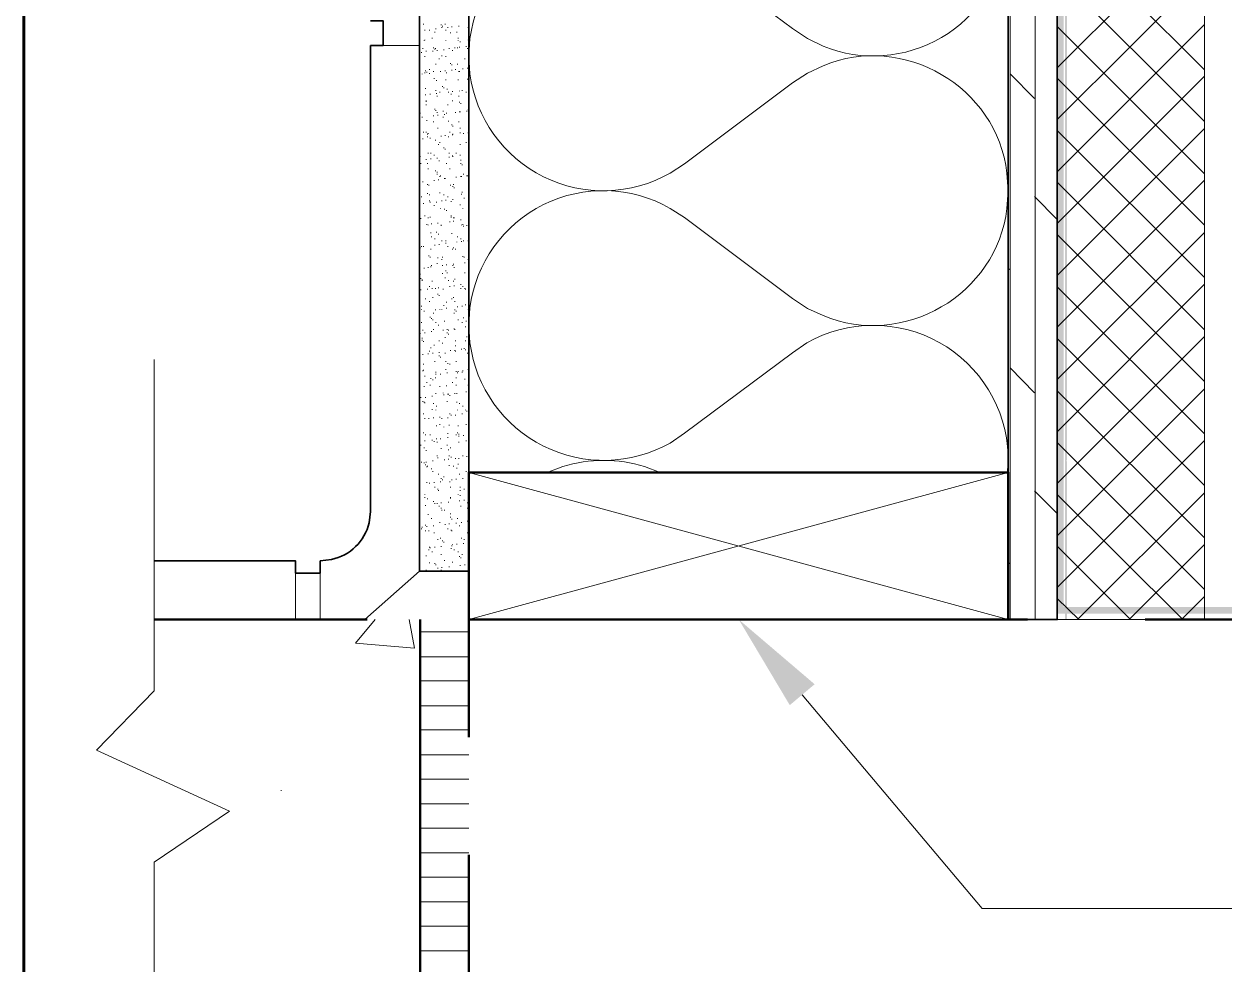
# Model space of a CAD drawing. Header units: inches. Extents: x 5 to 516, y -193 to 129.
# Drawn here: x 334.394 to 335.413, y -11.052 to -10.253 of the extents above; entities that cross this region are included whole.
import ezdxf

# ---------------------------------------------------------------- set-up
doc = ezdxf.new("R2010")
doc.units = ezdxf.units.IN
doc.header["$MEASUREMENT"] = 0
doc.linetypes.add('PDF_IMPORT', pattern=[1, 0.8, -0.2])
doc.layers.add('PDF6_Geometry', color=7, linetype='Continuous')
doc.layers.add('PDF6_Solid Fills', color=7, linetype='Continuous')

msp = doc.modelspace()

# ---------------------------------------------------------------- hatches: boundary and pattern name
at = {"layer": 'PDF6_Solid Fills', "transparency": 33554559}
for points in [[(335.272368, -10.753916), (335.277368, -10.7483605), (335.2773684, -9.4383597), (335.272368, -9.4383605)], [(335.2890339, -9.4494714), (335.2762562, -9.440027), (335.2873673, -9.450027), (335.2873691, -9.5366932), (335.2784802, -9.5428042), (335.2801466, -10.7589156), (335.2801462, -9.5439158), (335.2890351, -9.5372482)], [(335.5529229, -10.7539159), (335.5518118, -10.7433604), (335.5495896, -10.7483604), (335.2773675, -10.7483596), (335.2723685, -10.753916)]]:
    msp.add_hatch(color=256, dxfattribs=at).paths.add_polyline_path(points)

# ---------------------------------------------------------------- linework, layer by layer
at = {"layer": 'PDF6_Geometry', "lineweight": 60}
msp.add_lwpolyline([(356.8940342, -11.7255821), (356.8940342, -8.5589156), (334.3940348, -8.5589156), (334.3940348, -12.3344711)], dxfattribs=at)
at = {"layer": 'PDF6_Geometry', "lineweight": 35}
for points in [[(334.7301452, -8.8261376), (334.7301452, -10.7178043)], [(334.7718119, -8.8261381), (334.7718119, -10.7178047), (334.7301452, -10.7178047), (334.7301452, -10.2500269)], [(335.2301452, -8.8261376), (335.2301452, -10.7589154), (335.2718119, -10.7589154), (335.2718119, -8.8261376)], [(334.6884798, -10.2711381), (334.6990354, -10.2711381), (334.6990354, -10.250027), (334.6884798, -10.250027)], [(334.6884786, -10.2711381), (334.6884786, -10.6672492)], [(334.6873686, -10.6766928), (334.6884798, -10.6672484)], [(334.5051462, -10.7089152), (334.6245906, -10.7089152), (334.6245906, -10.7194707), (334.6457017, -10.7194707), (334.6457017, -10.7089152)], [(334.645702, -10.708915), (334.6551464, -10.7078039)], [(334.7301452, -10.7178047), (334.6834786, -10.7589158)]]:
    msp.add_lwpolyline(points, dxfattribs=at)
at = {"layer": 'PDF6_Geometry', "lineweight": 15}
for points in [[(335.2318135, -10.7589153), (335.2318135, -8.8261375)], [(335.2529227, -10.7589153), (335.2529227, -8.8261375)], [(335.2718119, -8.8261376), (335.2718119, -10.7589154), (335.3968119, -10.7589154), (335.3968119, -8.8261376)], [(335.2718119, -10.2900263), (335.3968119, -10.1650263)], [(335.3968119, -10.2916934), (335.2718119, -10.1666934)], [(335.2718119, -10.3339151), (335.3968119, -10.2089151)], [(335.3968119, -10.3355822), (335.2718119, -10.2105822)], [(334.7334796, -10.25336), (334.7334796, -10.2528044)], [(334.7484784, -10.2539161), (334.7484784, -10.2533605)], [(334.7490345, -10.2561382), (334.7490345, -10.2555826)], [(334.7495906, -10.255026), (334.7495906, -10.2544704)], [(334.7518127, -10.25336), (334.7518127, -10.2528044)], [(334.7540349, -10.2561382), (334.7540349, -10.2555826)], [(334.7573692, -10.2555821), (334.7573692, -10.2550265)], [(334.7634795, -10.255026), (334.7634795, -10.2544704)], [(334.7712581, -10.2561382), (334.7712581, -10.2555826)], [(335.2718119, -10.37836), (335.3968119, -10.25336)], [(335.3968119, -10.380026), (335.2718119, -10.255026)], [(334.7345895, -10.2583603), (334.7345895, -10.2578048)], [(334.7384799, -10.2583603), (334.7384799, -10.2578048)], [(334.7407021, -10.2650267), (334.7407021, -10.2644712)], [(334.7429242, -10.2600264), (334.7429242, -10.2594708)], [(334.7440341, -10.2572493), (334.7440341, -10.2566937)], [(334.7523688, -10.2583603), (334.7523688, -10.2578048)], [(334.756257, -10.2605825), (334.756257, -10.2600269)], [(334.7618135, -10.2600264), (334.7618135, -10.2594708)], [(334.7629234, -10.2650267), (334.7629234, -10.2644712)], [(334.6990354, -10.2711381), (334.7301465, -10.2711381)], [(334.7329235, -10.2739152), (334.7329235, -10.2733597)], [(334.7340357, -10.2672488), (334.7340357, -10.2666933)], [(334.7345895, -10.2666927), (334.7345895, -10.2661372)], [(334.7357017, -10.2761374), (334.7357017, -10.2755818)], [(334.7412559, -10.2761374), (334.7412559, -10.2755818)], [(334.741812, -10.2733603), (334.741812, -10.2728047)], [(334.7429242, -10.2744713), (334.7429242, -10.2739158)], [(334.7434803, -10.2739152), (334.7434803, -10.2733597)], [(334.7451463, -10.2755824), (334.7451463, -10.2750269)], [(334.7507005, -10.2750263), (334.7507005, -10.2744708)], [(334.7523688, -10.2672488), (334.7523688, -10.2666933)], [(334.7551448, -10.2739152), (334.7551448, -10.2733597)], [(334.757923, -10.2755824), (334.757923, -10.2750269)], [(334.7601452, -10.2733603), (334.7601452, -10.2728047)], [(334.7623673, -10.2733603), (334.7623673, -10.2728047)], [(334.7629234, -10.2672488), (334.7629234, -10.2666933)], [(334.7640356, -10.2728042), (334.7640356, -10.2722486)], [(334.7645894, -10.2683599), (334.7645894, -10.2678044)], [(334.7695898, -10.2722492), (334.7695898, -10.2716937)], [(334.770702, -10.2739152), (334.770702, -10.2733597)], [(334.7712581, -10.2666927), (334.7712581, -10.2661372)], [(334.7318135, -10.2772484), (334.7318135, -10.2766929)], [(334.7345895, -10.2805816), (334.7345895, -10.2800261)], [(334.7468124, -10.2828038), (334.7468124, -10.2822482)], [(334.7490345, -10.2800267), (334.7490345, -10.2794711)], [(334.7523688, -10.2805816), (334.7523688, -10.2800261)], [(334.756257, -10.2866931), (334.756257, -10.2861375)], [(334.7684798, -10.2828038), (334.7684798, -10.2822482)], [(334.7718119, -10.2800267), (334.7718119, -10.2794711)], [(334.7323674, -10.2955827), (334.7323674, -10.2950272)], [(334.7345895, -10.2944705), (334.7345895, -10.293915)], [(334.7351456, -10.2928045), (334.7351456, -10.2922489)], [(334.7362578, -10.2939156), (334.7362578, -10.29336)], [(334.7384799, -10.2916934), (334.7384799, -10.2911379)], [(334.7384799, -10.2950266), (334.7384799, -10.2944711)], [(334.741812, -10.2933606), (334.741812, -10.292805)], [(334.7440341, -10.2872492), (334.7440341, -10.2866936)], [(334.7479246, -10.2933606), (334.7479246, -10.292805)], [(334.7518127, -10.2928045), (334.7518127, -10.2922489)], [(334.7529227, -10.2944705), (334.7529227, -10.293915)], [(334.7573692, -10.2878041), (334.7573692, -10.2872486)], [(334.7573692, -10.2922484), (334.7573692, -10.2916928)], [(334.7607013, -10.2916934), (334.7607013, -10.2911379)], [(334.7623673, -10.2872492), (334.7623673, -10.2866936)], [(334.7634795, -10.2933606), (334.7634795, -10.292805)], [(334.7640356, -10.2933606), (334.7640356, -10.292805)], [(334.7668116, -10.2911373), (334.7668116, -10.2905818)], [(334.770702, -10.2905824), (334.770702, -10.2900268)], [(335.2523688, -10.316138), (335.2318133, -10.2950269)], [(334.7301452, -10.300582), (334.7301452, -10.3000264)], [(334.7423681, -10.2994709), (334.7423681, -10.2989153)], [(334.7445902, -10.3011381), (334.7445902, -10.3005825)], [(334.7495906, -10.3061373), (334.7495906, -10.3055817)], [(334.7523688, -10.300582), (334.7523688, -10.3000264)], [(334.7629234, -10.300582), (334.7629234, -10.3000264)], [(334.770702, -10.300027), (334.770702, -10.2994714)], [(335.2718119, -10.4222488), (335.3968119, -10.2972488)], [(335.3968119, -10.4239159), (335.2718119, -10.2989159)], [(334.7351456, -10.3078044), (334.7351456, -10.3072489)], [(334.7351456, -10.3133598), (334.7351456, -10.3128042)], [(334.7390338, -10.3128048), (334.7390338, -10.3122493)], [(334.7440341, -10.3094716), (334.7440341, -10.3089161)], [(334.7445902, -10.3122487), (334.7445902, -10.3116932)], [(334.7451463, -10.3144708), (334.7451463, -10.3139153)], [(334.7473685, -10.3111376), (334.7473685, -10.3105821)], [(334.7507005, -10.3072495), (334.7507005, -10.3066939)], [(334.7534788, -10.3083594), (334.7534788, -10.3078039)], [(334.754591, -10.3111376), (334.754591, -10.3105821)], [(334.7568131, -10.3128048), (334.7568131, -10.3122493)], [(334.757923, -10.3105815), (334.757923, -10.310026)], [(334.7634795, -10.3144708), (334.7634795, -10.3139153)], [(334.7640356, -10.3100266), (334.7640356, -10.309471)], [(334.7662577, -10.3094716), (334.7662577, -10.3089161)], [(334.7695898, -10.3111376), (334.7695898, -10.3105821)], [(334.7357017, -10.3183601), (334.7357017, -10.3178046)], [(334.7357017, -10.3189151), (334.7357017, -10.3183595)], [(334.7357017, -10.3216933), (334.7357017, -10.3211378)], [(334.7429242, -10.3255826), (334.7429242, -10.3250271)], [(334.7440341, -10.3266937), (334.7440341, -10.3261381)], [(334.7501467, -10.3272487), (334.7501467, -10.3266931)], [(334.7540349, -10.3216933), (334.7540349, -10.3211378)], [(334.757923, -10.3183601), (334.757923, -10.3178046)], [(334.7640356, -10.3194712), (334.7640356, -10.3189156)], [(334.7651455, -10.3205823), (334.7651455, -10.3200267)], [(334.7701459, -10.3272487), (334.7701459, -10.3266931)], [(334.7712581, -10.3261376), (334.7712581, -10.325582)], [(334.7307013, -10.3289158), (334.7307013, -10.3283603)], [(334.7323674, -10.332249), (334.7323674, -10.3316935)], [(334.7362578, -10.3350273), (334.7362578, -10.3344717)], [(334.741812, -10.331138), (334.741812, -10.3305824)], [(334.741812, -10.3361372), (334.741812, -10.3355816)], [(334.7451463, -10.3283597), (334.7451463, -10.3278042)], [(334.7457024, -10.3305819), (334.7457024, -10.3300263)], [(334.7501467, -10.332249), (334.7501467, -10.3316935)], [(334.7512566, -10.3300269), (334.7512566, -10.3294713)], [(334.7529227, -10.3289158), (334.7529227, -10.3283603)], [(334.754591, -10.3355822), (334.754591, -10.3350267)], [(334.7607013, -10.3283597), (334.7607013, -10.3278042)], [(334.7634795, -10.3361372), (334.7634795, -10.3355816)], [(334.7640356, -10.3278048), (334.7640356, -10.3272492)], [(334.7645894, -10.3278048), (334.7645894, -10.3272492)], [(334.7334796, -10.3450268), (334.7334796, -10.3444713)], [(334.7357017, -10.3450268), (334.7357017, -10.3444713)], [(334.7368116, -10.3466929), (334.7368116, -10.3461373)], [(334.7373677, -10.3461379), (334.7373677, -10.3455824)], [(334.7457024, -10.3416937), (334.7457024, -10.3411381)], [(334.7518127, -10.3478039), (334.7518127, -10.3472484)], [(334.7557009, -10.3450268), (334.7557009, -10.3444713)], [(334.7573692, -10.3389154), (334.7573692, -10.3383599)], [(334.757923, -10.347249), (334.757923, -10.3466934)], [(334.7584791, -10.3400265), (334.7584791, -10.3394709)], [(334.7584791, -10.3466929), (334.7584791, -10.3461373)], [(334.7645894, -10.3416937), (334.7645894, -10.3411381)], [(334.7645894, -10.3455818), (334.7645894, -10.3450263)], [(334.7673677, -10.3461379), (334.7673677, -10.3455824)], [(334.7712581, -10.3455818), (334.7712581, -10.3450263)], [(335.2718119, -10.4666936), (335.3968119, -10.3416937)], [(335.3968119, -10.4683597), (335.2718119, -10.3433597)], [(334.7329235, -10.3505822), (334.7329235, -10.3500266)], [(334.7368116, -10.3489161), (334.7368116, -10.3483606)], [(334.7390338, -10.3500261), (334.7390338, -10.3494705)], [(334.7434803, -10.3516932), (334.7434803, -10.3511377)], [(334.7462563, -10.3555825), (334.7462563, -10.355027)], [(334.7473685, -10.3539154), (334.7473685, -10.3533598)], [(334.7484784, -10.34836), (334.7484784, -10.3478045)], [(334.754591, -10.3489161), (334.754591, -10.3483606)], [(334.7645894, -10.3555825), (334.7645894, -10.355027)], [(334.7695898, -10.3539154), (334.7695898, -10.3533598)], [(334.7718119, -10.3522482), (334.7718119, -10.3516927)], [(334.7307013, -10.3655821), (334.7307013, -10.3650266)], [(334.7373677, -10.362805), (334.7373677, -10.3622495)], [(334.7395899, -10.362805), (334.7395899, -10.3622495)], [(334.7395899, -10.3678043), (334.7395899, -10.3672487)], [(334.7423681, -10.3644711), (334.7423681, -10.3639155)], [(334.7451463, -10.3672493), (334.7451463, -10.3666937)], [(334.7507005, -10.3583596), (334.7507005, -10.3578041)], [(334.7518127, -10.3594707), (334.7518127, -10.3589151)], [(334.7551448, -10.362805), (334.7551448, -10.3622495)], [(334.7551448, -10.3661371), (334.7551448, -10.3655815)], [(334.757923, -10.3650272), (334.757923, -10.3644716)], [(334.7584791, -10.3655821), (334.7584791, -10.3650266)], [(334.7612574, -10.362805), (334.7612574, -10.3622495)], [(334.7312574, -10.3716936), (334.7312574, -10.371138)], [(334.7357017, -10.3683604), (334.7357017, -10.3678048)], [(334.7368116, -10.3716936), (334.7368116, -10.371138)], [(334.7373677, -10.3761378), (334.7373677, -10.3755823)], [(334.7434803, -10.3778039), (334.7434803, -10.3772483)], [(334.7468124, -10.3694714), (334.7468124, -10.3689159)], [(334.7529227, -10.3716936), (334.7529227, -10.371138)], [(334.7557009, -10.3761378), (334.7557009, -10.3755823)], [(334.7651455, -10.3689153), (334.7651455, -10.3683598)], [(334.7651455, -10.3716936), (334.7651455, -10.371138)], [(334.7662577, -10.3728046), (334.7662577, -10.3722491)], [(334.7329235, -10.3872485), (334.7329235, -10.3866929)], [(334.7423681, -10.3861374), (334.7423681, -10.3855819)], [(334.7451463, -10.3789161), (334.7451463, -10.3783605)], [(334.7451463, -10.3805821), (334.7451463, -10.3800265)], [(334.7462563, -10.3855824), (334.7462563, -10.3850269)], [(334.7473685, -10.3828042), (334.7473685, -10.3822487)], [(334.7479246, -10.3822493), (334.7479246, -10.3816937)], [(334.7512566, -10.3844714), (334.7512566, -10.3839158)], [(334.7518127, -10.3844714), (334.7518127, -10.3839158)], [(334.7612574, -10.3833603), (334.7612574, -10.3828048)], [(334.7651455, -10.3828042), (334.7651455, -10.3822487)], [(334.7657016, -10.3828042), (334.7657016, -10.3822487)], [(334.7673677, -10.3805821), (334.7673677, -10.3800265)], [(334.7701459, -10.3822493), (334.7701459, -10.3816937)], [(334.770702, -10.3822493), (334.770702, -10.3816937)], [(335.2290337, -10.4094712), (335.2301448, -10.3944712), (335.2290337, -10.3794712)], [(335.2718119, -10.5105824), (335.3968119, -10.3855824)], [(335.3968119, -10.5128046), (335.2718119, -10.387249)], [(334.7368116, -10.3894706), (334.7368116, -10.3889151)], [(334.7368116, -10.3972492), (334.7368116, -10.3966936)], [(334.7379238, -10.3900267), (334.7379238, -10.3894712)], [(334.7384799, -10.3983603), (334.7384799, -10.3978047)], [(334.7473685, -10.3966931), (334.7473685, -10.3961376)], [(334.7507005, -10.3983603), (334.7507005, -10.3978047)], [(334.756257, -10.3900267), (334.756257, -10.3894712)], [(334.7584791, -10.3911378), (334.7584791, -10.3905822)], [(334.7590352, -10.3894706), (334.7590352, -10.3889151)], [(334.7595913, -10.3922488), (334.7595913, -10.3916933)], [(334.7657016, -10.3978042), (334.7657016, -10.3972486)], [(334.7662577, -10.3961381), (334.7662577, -10.3955826)], [(334.7318135, -10.4000263), (334.7318135, -10.3994707)], [(334.7334796, -10.4055816), (334.7334796, -10.4050261)], [(334.7384799, -10.4033595), (334.7384799, -10.4028039)], [(334.7390338, -10.4044717), (334.7390338, -10.4039161)], [(334.7423681, -10.4072488), (334.7423681, -10.4066932)], [(334.7445902, -10.4044717), (334.7445902, -10.4039161)], [(334.7490345, -10.4033595), (334.7490345, -10.4028039)], [(334.7523688, -10.4028045), (334.7523688, -10.402249)], [(334.7540349, -10.4000263), (334.7540349, -10.3994707)], [(334.7568131, -10.4039156), (334.7568131, -10.40336)], [(334.7584791, -10.4022484), (334.7584791, -10.4016929)], [(334.7645894, -10.4066938), (334.7645894, -10.4061383)], [(334.7679237, -10.4011374), (334.7679237, -10.4005818)], [(334.7718119, -10.4005824), (334.7718119, -10.4000268)], [(335.2718119, -10.4189156), (335.2523675, -10.3994711)], [(334.7312574, -10.4183606), (334.7312574, -10.417805)], [(334.7345895, -10.4161373), (334.7345895, -10.4155818)], [(334.7373677, -10.4178045), (334.7373677, -10.4172489)], [(334.7390338, -10.4172484), (334.7390338, -10.4166928)], [(334.7479246, -10.410027), (334.7479246, -10.4094715)], [(334.7512566, -10.410582), (334.7512566, -10.4100264)], [(334.7529227, -10.4116931), (334.7529227, -10.4111375)], [(334.7568131, -10.4161373), (334.7568131, -10.4155818)], [(334.7568131, -10.4172484), (334.7568131, -10.4166928)], [(334.7590352, -10.4178045), (334.7590352, -10.4172489)], [(334.7595913, -10.4178045), (334.7595913, -10.4172489)], [(334.7668116, -10.410027), (334.7668116, -10.4094715)], [(334.7362578, -10.4233598), (334.7362578, -10.4228043)], [(334.7373677, -10.4239159), (334.7373677, -10.4233604)], [(334.740146, -10.4228048), (334.740146, -10.4222493)], [(334.7457024, -10.4222488), (334.7457024, -10.4216932)], [(334.7484784, -10.4239159), (334.7484784, -10.4233604)], [(334.7484784, -10.4244709), (334.7484784, -10.4239153)], [(334.7557009, -10.4211377), (334.7557009, -10.4205821)], [(334.7590352, -10.4205827), (334.7590352, -10.4200272)], [(334.7651455, -10.4194705), (334.7651455, -10.418915)], [(334.7657016, -10.4239159), (334.7657016, -10.4233604)], [(334.7668116, -10.4233598), (334.7668116, -10.4228043)], [(334.7673677, -10.425027), (334.7673677, -10.4244714)], [(334.7701459, -10.4244709), (334.7701459, -10.4239153)], [(334.7395899, -10.4305823), (334.7395899, -10.4300268)], [(334.740146, -10.4339155), (334.740146, -10.43336)], [(334.7429242, -10.4355815), (334.7429242, -10.435026)], [(334.7445902, -10.4300262), (334.7445902, -10.4294707)], [(334.7462563, -10.4316934), (334.7462563, -10.4311378)], [(334.7490345, -10.4372487), (334.7490345, -10.4366932)], [(334.7523688, -10.4372487), (334.7523688, -10.4366932)], [(334.7523688, -10.4394708), (334.7523688, -10.4389153)], [(334.7573692, -10.4311373), (334.7573692, -10.4305817)], [(334.7618135, -10.4383598), (334.7618135, -10.4378042)], [(334.7623673, -10.4339155), (334.7623673, -10.43336)], [(334.7651455, -10.4355815), (334.7651455, -10.435026)], [(334.7657016, -10.4378048), (334.7657016, -10.4372492)], [(334.7673677, -10.4372487), (334.7673677, -10.4366932)], [(334.7712581, -10.4372487), (334.7712581, -10.4366932)], [(335.2718119, -10.5550262), (335.3968119, -10.4300262)], [(335.3968119, -10.5566934), (335.2718119, -10.4316934)], [(334.7307013, -10.4433601), (334.7307013, -10.4428046)], [(334.7318135, -10.4422491), (334.7318135, -10.4416935)], [(334.7334796, -10.4422491), (334.7334796, -10.4416935)], [(334.7395899, -10.4444712), (334.7395899, -10.4439156)], [(334.7429242, -10.441138), (334.7429242, -10.4405824)], [(334.7468124, -10.4405819), (334.7468124, -10.4400263)], [(334.7540349, -10.4422491), (334.7540349, -10.4416935)], [(334.757923, -10.4444712), (334.757923, -10.4439156)], [(334.7590352, -10.4433601), (334.7590352, -10.4428046)], [(334.7607013, -10.4444712), (334.7607013, -10.4439156)], [(334.7301452, -10.4516937), (334.7301452, -10.4511381)], [(334.7373677, -10.4600273), (334.7373677, -10.4594717)], [(334.7379238, -10.4500265), (334.7379238, -10.449471)], [(334.7390338, -10.4511376), (334.7390338, -10.450582)], [(334.7395899, -10.4594712), (334.7395899, -10.4589156)], [(334.740146, -10.4583601), (334.740146, -10.4578045)], [(334.7451463, -10.4566929), (334.7451463, -10.4561374)], [(334.7457024, -10.4516937), (334.7457024, -10.4511381)], [(334.7490345, -10.4533597), (334.7490345, -10.4528042)], [(334.7495906, -10.4511376), (334.7495906, -10.450582)], [(334.7495906, -10.4583601), (334.7495906, -10.4578045)], [(334.7529227, -10.457804), (334.7529227, -10.4572484)], [(334.7584791, -10.4583601), (334.7584791, -10.4578045)], [(334.7590352, -10.457249), (334.7590352, -10.4566935)], [(334.7595913, -10.4600273), (334.7595913, -10.4594717)], [(334.7668116, -10.4505826), (334.7668116, -10.4500271)], [(334.7684798, -10.456138), (334.7684798, -10.4555824)], [(334.7712581, -10.4533597), (334.7712581, -10.4528042)], [(334.7301452, -10.4611372), (334.7301452, -10.4605816)], [(334.7307013, -10.4655826), (334.7307013, -10.465027)], [(334.7312574, -10.4694707), (334.7312574, -10.4689152)], [(334.7340357, -10.4605822), (334.7340357, -10.4600267)], [(334.7495906, -10.4650265), (334.7495906, -10.4644709)], [(334.7518127, -10.4689158), (334.7518127, -10.4683602)], [(334.7523688, -10.4628044), (334.7523688, -10.4622488)], [(334.7534788, -10.4644715), (334.7534788, -10.463916)], [(334.7601452, -10.4700268), (334.7601452, -10.4694713)], [(334.7684798, -10.4644715), (334.7684798, -10.463916)], [(335.2318135, -10.4616933), (335.2301469, -10.4605822)], [(334.7312574, -10.4789154), (334.7312574, -10.4783598)], [(334.7323674, -10.4705818), (334.7323674, -10.4700263)], [(334.7323674, -10.4711379), (334.7323674, -10.4705824)], [(334.7368116, -10.4783604), (334.7368116, -10.4778048)], [(334.7384799, -10.4761383), (334.7384799, -10.4755827)], [(334.7407021, -10.4716929), (334.7407021, -10.4711373)], [(334.7407021, -10.4778043), (334.7407021, -10.4772488)], [(334.7434803, -10.4778043), (334.7434803, -10.4772488)], [(334.7462563, -10.4772482), (334.7462563, -10.4766927)], [(334.7501467, -10.4783604), (334.7501467, -10.4778048)], [(334.754591, -10.4711379), (334.754591, -10.4705824)], [(334.7557009, -10.4761383), (334.7557009, -10.4755827)], [(334.7590352, -10.4716929), (334.7590352, -10.4711373)], [(334.7595913, -10.4755822), (334.7595913, -10.4750266)], [(334.7651455, -10.4744711), (334.7651455, -10.4739156)], [(334.7651455, -10.4778043), (334.7651455, -10.4772488)], [(334.7668116, -10.4761383), (334.7668116, -10.4755827)], [(334.7684798, -10.4778043), (334.7684798, -10.4772488)], [(334.7690337, -10.4783604), (334.7690337, -10.4778048)], [(335.2718119, -10.5994711), (335.3968119, -10.4739156)], [(335.3968119, -10.6011383), (335.2718119, -10.4761383)], [(334.7351456, -10.4866928), (334.7351456, -10.4861373)], [(334.7384799, -10.488915), (334.7384799, -10.4883594)], [(334.7412559, -10.4855818), (334.7412559, -10.4850262)], [(334.7457024, -10.4828047), (334.7457024, -10.4822491)], [(334.7468124, -10.4839157), (334.7468124, -10.4833602)], [(334.7529227, -10.4894711), (334.7529227, -10.4889155)], [(334.7573692, -10.4866928), (334.7573692, -10.4861373)], [(334.7590352, -10.4855818), (334.7590352, -10.4850262)], [(334.7601452, -10.488915), (334.7601452, -10.4883594)], [(334.7318135, -10.4928043), (334.7318135, -10.4922487)], [(334.7318135, -10.4955825), (334.7318135, -10.4950269)], [(334.7340357, -10.4972485), (334.7340357, -10.496693)], [(334.741812, -10.4989157), (334.741812, -10.4983601)], [(334.7434803, -10.4961375), (334.7434803, -10.4955819)], [(334.7473685, -10.4955825), (334.7473685, -10.4950269)], [(334.7490345, -10.4955825), (334.7490345, -10.4950269)], [(334.7507005, -10.4922493), (334.7507005, -10.4916937)], [(334.7529227, -10.4944714), (334.7529227, -10.4939159)], [(334.7595913, -10.4989157), (334.7595913, -10.4983601)], [(334.7601452, -10.4961375), (334.7601452, -10.4955819)], [(334.7612574, -10.4972485), (334.7612574, -10.496693)], [(334.7623673, -10.4933604), (334.7623673, -10.4928048)], [(334.7662577, -10.4928043), (334.7662577, -10.4922487)], [(334.7690337, -10.4916932), (334.7690337, -10.4911376)], [(334.7712581, -10.4955825), (334.7712581, -10.4950269)], [(334.7318135, -10.5066931), (334.7318135, -10.5061376)], [(334.7390338, -10.5022489), (334.7390338, -10.5016933)], [(334.740146, -10.50336), (334.740146, -10.5028044)], [(334.7412559, -10.504471), (334.7412559, -10.5039155)], [(334.7440341, -10.5066931), (334.7440341, -10.5061376)], [(334.7462563, -10.5089153), (334.7462563, -10.5083597)], [(334.7512566, -10.5055821), (334.7512566, -10.5050265)], [(334.7629234, -10.504471), (334.7629234, -10.5039155)], [(334.7662577, -10.5066931), (334.7662577, -10.5061376)], [(334.7673677, -10.5028039), (334.7673677, -10.5022483)], [(334.7690337, -10.5105824), (334.7690337, -10.5100269)], [(334.7695898, -10.5055821), (334.7695898, -10.5050265)], [(334.7307013, -10.5161378), (334.7307013, -10.5155822)], [(334.7323674, -10.5200271), (334.7323674, -10.5194715)], [(334.7329235, -10.5133595), (334.7329235, -10.512804)], [(334.7345895, -10.5155828), (334.7345895, -10.5150273)], [(334.740146, -10.5144706), (334.740146, -10.5139151)], [(334.741812, -10.5128046), (334.741812, -10.512249)], [(334.7501467, -10.5133595), (334.7501467, -10.512804)], [(334.7518127, -10.519471), (334.7518127, -10.5189154)], [(334.7534788, -10.5128046), (334.7534788, -10.512249)], [(334.7534788, -10.5155828), (334.7534788, -10.5150273)], [(334.754591, -10.5133595), (334.754591, -10.512804)], [(334.754591, -10.5166927), (334.754591, -10.5161372)], [(334.7595913, -10.5122485), (334.7595913, -10.5116929)], [(334.7601452, -10.5128046), (334.7601452, -10.512249)], [(334.7701459, -10.5189149), (334.7701459, -10.5183593)], [(335.2718119, -10.6433599), (335.3968119, -10.5183599)], [(335.3968119, -10.6450271), (335.2718119, -10.5200271)], [(334.7323674, -10.5216931), (334.7323674, -10.5211375)], [(334.7334796, -10.5228042), (334.7334796, -10.5222486)], [(334.7384799, -10.5311377), (334.7384799, -10.5305822)], [(334.7395899, -10.5283595), (334.7395899, -10.5278039)], [(334.7423681, -10.5261374), (334.7423681, -10.5255818)], [(334.7468124, -10.5222492), (334.7468124, -10.5216936)], [(334.7495906, -10.5244713), (334.7495906, -10.5239158)], [(334.756257, -10.5305816), (334.756257, -10.5300261)], [(334.7601452, -10.5305816), (334.7601452, -10.5300261)], [(334.7607013, -10.5222492), (334.7607013, -10.5216936)], [(334.7607013, -10.5266935), (334.7607013, -10.5261379)], [(334.7607013, -10.5311377), (334.7607013, -10.5305822)], [(334.7657016, -10.5294717), (334.7657016, -10.5289161)], [(334.7679237, -10.5289156), (334.7679237, -10.52836)], [(334.7690337, -10.5222492), (334.7690337, -10.5216936)], [(334.7690337, -10.5300267), (334.7690337, -10.5294711)], [(334.7718119, -10.5244713), (334.7718119, -10.5239158)], [(334.504591, -10.5378041), (334.504591, -10.8194708), (334.4557021, -10.8700263), (334.5684799, -10.921693), (334.504591, -10.9650263), (334.504591, -11.3572485)], [(334.7301452, -10.5400263), (334.7301452, -10.5394707)], [(334.7329235, -10.533916), (334.7329235, -10.5333604)], [(334.7373677, -10.5333599), (334.7373677, -10.5328043)], [(334.7412559, -10.5328038), (334.7412559, -10.5322482)], [(334.7429242, -10.5400263), (334.7429242, -10.5394707)], [(334.7468124, -10.5322488), (334.7468124, -10.5316932)], [(334.7468124, -10.535027), (334.7468124, -10.5344715)], [(334.7479246, -10.5361381), (334.7479246, -10.5355825)], [(334.7518127, -10.5328038), (334.7518127, -10.5322482)], [(334.7523688, -10.5400263), (334.7523688, -10.5394707)], [(334.7612574, -10.5400263), (334.7612574, -10.5394707)], [(334.770702, -10.5328038), (334.770702, -10.5322482)], [(334.7329235, -10.5478048), (334.7329235, -10.5472493)], [(334.7334796, -10.5422484), (334.7334796, -10.5416928)], [(334.7334796, -10.5472487), (334.7334796, -10.5466932)], [(334.7440341, -10.5489159), (334.7440341, -10.5483604)], [(334.7440341, -10.5505819), (334.7440341, -10.5500264)], [(334.7479246, -10.5505819), (334.7479246, -10.5500264)], [(334.7523688, -10.5466927), (334.7523688, -10.5461371)], [(334.7534788, -10.5494709), (334.7534788, -10.5489153)], [(334.7540349, -10.5416934), (334.7540349, -10.5411379)], [(334.7557009, -10.5422484), (334.7557009, -10.5416928)], [(334.7612574, -10.5483598), (334.7612574, -10.5478043)], [(334.7623673, -10.5494709), (334.7623673, -10.5489153)], [(334.7629234, -10.5483598), (334.7629234, -10.5478043)], [(334.7662577, -10.5489159), (334.7662577, -10.5483604)], [(334.7668116, -10.5478048), (334.7668116, -10.5472493)], [(334.7712581, -10.5466927), (334.7712581, -10.5461371)], [(335.2523688, -10.566138), (335.2318133, -10.5450269)], [(334.7340357, -10.5611376), (334.7340357, -10.5605821)], [(334.7345895, -10.5522491), (334.7345895, -10.5516936)], [(334.7362578, -10.5578044), (334.7362578, -10.5572489)], [(334.7390338, -10.5600266), (334.7390338, -10.559471)], [(334.7395899, -10.5544712), (334.7395899, -10.5539157)], [(334.7412559, -10.5555823), (334.7412559, -10.5550268)], [(334.7434803, -10.5539151), (334.7434803, -10.5533596)], [(334.7473685, -10.5611376), (334.7473685, -10.5605821)], [(334.7529227, -10.5605815), (334.7529227, -10.560026)], [(334.757923, -10.5578044), (334.757923, -10.5572489)], [(334.7612574, -10.5539151), (334.7612574, -10.5533596)], [(334.7612574, -10.5600266), (334.7612574, -10.559471)], [(334.7684798, -10.5550262), (334.7684798, -10.5544707)], [(334.7712581, -10.5600266), (334.7712581, -10.559471)], [(334.7312574, -10.5705823), (334.7312574, -10.5700267)], [(334.7351456, -10.5705823), (334.7351456, -10.5700267)], [(334.7407021, -10.5694712), (334.7407021, -10.5689156)], [(334.7440341, -10.5672491), (334.7440341, -10.5666935)], [(334.7501467, -10.566693), (334.7501467, -10.5661374)], [(334.7507005, -10.5683601), (334.7507005, -10.5678046)], [(334.7540349, -10.567804), (334.7540349, -10.5672485)], [(334.754591, -10.567804), (334.754591, -10.5672485)], [(334.7557009, -10.5689151), (334.7557009, -10.5683595)], [(334.7601452, -10.5672491), (334.7601452, -10.5666935)], [(334.7618135, -10.5672491), (334.7618135, -10.5666935)], [(334.7695898, -10.5655819), (334.7695898, -10.5650263)], [(335.2718119, -10.6878048), (335.3968119, -10.5628048)], [(335.3968119, -10.6894708), (335.2718119, -10.5644708)], [(334.7329235, -10.5739155), (334.7329235, -10.5733599)], [(334.7340357, -10.5744704), (334.7340357, -10.5739149)], [(334.7345895, -10.5750265), (334.7345895, -10.574471)], [(334.7407021, -10.5805819), (334.7407021, -10.5800263)], [(334.741812, -10.5755826), (334.741812, -10.5750271)], [(334.7440341, -10.581138), (334.7440341, -10.5805824)], [(334.7445902, -10.5778048), (334.7445902, -10.5772492)], [(334.7534788, -10.5739155), (334.7534788, -10.5733599)], [(334.7618135, -10.5744704), (334.7618135, -10.5739149)], [(334.7623673, -10.581138), (334.7623673, -10.5805824)], [(334.7640356, -10.5755826), (334.7640356, -10.5750271)], [(334.7668116, -10.5778048), (334.7668116, -10.5772492)], [(334.7690337, -10.581138), (334.7690337, -10.5805824)], [(334.7701459, -10.582249), (334.7701459, -10.5816935)], [(334.7334796, -10.5844712), (334.7334796, -10.5839156)], [(334.7345895, -10.5883593), (334.7345895, -10.5878038)], [(334.7379238, -10.5883593), (334.7379238, -10.5878038)], [(334.741812, -10.5878043), (334.741812, -10.5872488)], [(334.7490345, -10.5883593), (334.7490345, -10.5878038)], [(334.7540349, -10.5878043), (334.7540349, -10.5872488)], [(334.7557009, -10.5844712), (334.7557009, -10.5839156)], [(334.7568131, -10.5855822), (334.7568131, -10.5850267)], [(334.7607013, -10.5855822), (334.7607013, -10.5850267)], [(334.7662577, -10.5844712), (334.7662577, -10.5839156)], [(334.7334796, -10.6005822), (334.7334796, -10.6000266)], [(334.7351456, -10.6022482), (334.7351456, -10.6016926)], [(334.7390338, -10.6022482), (334.7390338, -10.6016926)], [(334.7445902, -10.5944707), (334.7445902, -10.5939152)], [(334.7473685, -10.5933597), (334.7473685, -10.5928041)], [(334.7507005, -10.5955818), (334.7507005, -10.5950263)], [(334.7540349, -10.6011383), (334.7540349, -10.6005827)], [(334.7551448, -10.5939158), (334.7551448, -10.5933602)], [(334.7612574, -10.6022482), (334.7612574, -10.6016926)], [(334.7623673, -10.6005822), (334.7623673, -10.6000266)], [(334.7629234, -10.5944707), (334.7629234, -10.5939152)], [(334.7634795, -10.6016932), (334.7634795, -10.6011377)], [(334.7695898, -10.5933597), (334.7695898, -10.5928041)], [(334.7312574, -10.6111379), (334.7312574, -10.6105823)], [(334.7345895, -10.6072486), (334.7345895, -10.606693)], [(334.7407021, -10.6066936), (334.7407021, -10.606138)], [(334.7423681, -10.6078047), (334.7423681, -10.6072491)], [(334.7445902, -10.6055825), (334.7445902, -10.605027)], [(334.7451463, -10.6083596), (334.7451463, -10.6078041)], [(334.7479246, -10.6055825), (334.7479246, -10.605027)], [(334.7534788, -10.6111379), (334.7534788, -10.6105823)], [(334.7540349, -10.6044715), (334.7540349, -10.6039159)], [(334.7634795, -10.6033604), (334.7634795, -10.6028048)], [(334.7634795, -10.6083596), (334.7634795, -10.6078041)], [(334.7673677, -10.6028043), (334.7673677, -10.6022487)], [(334.7695898, -10.6072486), (334.7695898, -10.606693)], [(335.2718119, -10.7316936), (335.3968119, -10.6066936)], [(335.3968119, -10.7333596), (335.2718119, -10.6083596)], [(334.7340357, -10.61336), (334.7340357, -10.6128044)], [(334.7357017, -10.6155821), (334.7357017, -10.6150266)], [(334.7451463, -10.6200264), (334.7451463, -10.6194708)], [(334.7457024, -10.6216936), (334.7457024, -10.621138)], [(334.7484784, -10.613915), (334.7484784, -10.6133594)], [(334.754591, -10.6150272), (334.754591, -10.6144716)], [(334.754591, -10.6228046), (334.754591, -10.6222491)], [(334.7551448, -10.6200264), (334.7551448, -10.6194708)], [(334.756257, -10.61336), (334.756257, -10.6128044)], [(334.7568131, -10.6211375), (334.7568131, -10.6205819)], [(334.7607013, -10.6222485), (334.7607013, -10.621693)], [(334.7634795, -10.6222485), (334.7634795, -10.621693)], [(334.7668116, -10.6200264), (334.7668116, -10.6194708)], [(334.7701459, -10.6205825), (334.7701459, -10.6200269)], [(334.7318135, -10.6255817), (334.7318135, -10.6250262)], [(334.7340357, -10.6261378), (334.7340357, -10.6255823)], [(334.7351456, -10.6278038), (334.7351456, -10.6272483)], [(334.7357017, -10.6255817), (334.7357017, -10.6250262)], [(334.7362578, -10.629471), (334.7362578, -10.6289155)], [(334.7368116, -10.628916), (334.7368116, -10.6283605)], [(334.740146, -10.6311382), (334.740146, -10.6305826)], [(334.7412559, -10.6244707), (334.7412559, -10.6239151)], [(334.7412559, -10.6333603), (334.7412559, -10.6328048)], [(334.7512566, -10.6233596), (334.7512566, -10.622804)], [(334.7551448, -10.6283599), (334.7551448, -10.6278044)], [(334.7590352, -10.628916), (334.7590352, -10.6283605)], [(334.7618135, -10.6305821), (334.7618135, -10.6300265)], [(334.7629234, -10.6272489), (334.7629234, -10.6266933)], [(334.7695898, -10.6333603), (334.7695898, -10.6328048)], [(334.7362578, -10.6428049), (334.7362578, -10.6422494)], [(334.7384799, -10.6433599), (334.7384799, -10.6428043)], [(334.7423681, -10.6428049), (334.7423681, -10.6422494)], [(334.7462563, -10.6355824), (334.7462563, -10.6350269)], [(334.7479246, -10.6422488), (334.7479246, -10.6416933)], [(334.7484784, -10.6394706), (334.7484784, -10.6389151)], [(334.7495906, -10.6405828), (334.7495906, -10.6400272)], [(334.7507005, -10.6378046), (334.7507005, -10.637249)], [(334.7557009, -10.6422488), (334.7557009, -10.6416933)], [(334.7573692, -10.6405828), (334.7573692, -10.6400272)], [(334.7612574, -10.6400267), (334.7612574, -10.6394711)], [(334.7640356, -10.6355824), (334.7640356, -10.6350269)], [(334.7668116, -10.6394706), (334.7668116, -10.6389151)], [(334.7712581, -10.6344714), (334.7712581, -10.6339158)], [(335.2301452, -10.7589153), (334.7718119, -10.6339153)], [(335.2301452, -10.6339153), (334.7718119, -10.7589153)], [(334.7345895, -10.6528045), (334.7345895, -10.652249)], [(334.7429242, -10.6466931), (334.7429242, -10.6461375)], [(334.7457024, -10.6483603), (334.7457024, -10.6478047)], [(334.7462563, -10.6494713), (334.7462563, -10.6489158)], [(334.756257, -10.6466931), (334.756257, -10.6461375)], [(334.7629234, -10.6528045), (334.7629234, -10.652249)], [(334.7645894, -10.6466931), (334.7645894, -10.6461375)], [(334.7645894, -10.6494713), (334.7645894, -10.6489158)], [(334.7679237, -10.6483603), (334.7679237, -10.6478047)], [(335.2718119, -10.6689155), (335.2523675, -10.6494711)], [(335.3784787, -10.7589153), (335.2718121, -10.6528042)], [(335.2890351, -10.7589153), (335.3968129, -10.6511375)], [(334.7345895, -10.6555816), (334.7345895, -10.6550261)], [(334.7351456, -10.6622492), (334.7351456, -10.6616936)], [(334.7368116, -10.6566938), (334.7368116, -10.6561383)], [(334.741812, -10.658916), (334.741812, -10.6583604)], [(334.7429242, -10.660582), (334.7429242, -10.6600264)], [(334.7451463, -10.660582), (334.7451463, -10.6600264)], [(334.7468124, -10.6628041), (334.7468124, -10.6622486)], [(334.7484784, -10.660027), (334.7484784, -10.6594715)], [(334.754591, -10.6594709), (334.754591, -10.6589154)], [(334.756257, -10.6555816), (334.756257, -10.6550261)], [(334.756257, -10.6561377), (334.756257, -10.6555822)], [(334.7640356, -10.6583599), (334.7640356, -10.6578043)], [(334.7645894, -10.6539156), (334.7645894, -10.65336)], [(334.7651455, -10.6628041), (334.7651455, -10.6622486)], [(334.7679237, -10.6578038), (334.7679237, -10.6572482)], [(334.770702, -10.660027), (334.770702, -10.6594715)], [(334.7373677, -10.6700266), (334.7373677, -10.6694711)], [(334.740146, -10.6733598), (334.740146, -10.6728043)], [(334.7484784, -10.6644713), (334.7484784, -10.6639157)], [(334.7490345, -10.6661373), (334.7490345, -10.6655818)], [(334.7512566, -10.6661373), (334.7512566, -10.6655818)], [(334.756257, -10.6694705), (334.756257, -10.668915)], [(334.756257, -10.6722487), (334.756257, -10.6716932)], [(334.7573692, -10.6739159), (334.7573692, -10.6733604)], [(334.7623673, -10.6733598), (334.7623673, -10.6728043)], [(334.770702, -10.6644713), (334.770702, -10.6639157)], [(334.7318135, -10.6822495), (334.7318135, -10.6816939)], [(334.7323674, -10.6805823), (334.7323674, -10.6800267)], [(334.7351456, -10.6789151), (334.7351456, -10.6783596)], [(334.7351456, -10.6839155), (334.7351456, -10.6833599)], [(334.7379238, -10.6839155), (334.7379238, -10.6833599)], [(334.741812, -10.6794712), (334.741812, -10.6789157)], [(334.7473685, -10.676693), (334.7473685, -10.6761375)], [(334.7518127, -10.6783602), (334.7518127, -10.6778046)], [(334.7540349, -10.6822495), (334.7540349, -10.6816939)], [(334.7551448, -10.6778041), (334.7551448, -10.6772485)], [(334.7568131, -10.6833594), (334.7568131, -10.6828038)], [(334.7573692, -10.6839155), (334.7573692, -10.6833599)], [(334.7612574, -10.6772491), (334.7612574, -10.6766936)], [(334.7640356, -10.6794712), (334.7640356, -10.6789157)], [(334.7657016, -10.676693), (334.7657016, -10.6761375)], [(334.770702, -10.6755819), (334.770702, -10.6750264)], [(334.7423681, -10.6855815), (334.7423681, -10.685026)], [(334.7457024, -10.691138), (334.7457024, -10.6905824)], [(334.7479246, -10.6900269), (334.7479246, -10.6894714)], [(334.7495906, -10.6922491), (334.7495906, -10.6916935)], [(334.7507005, -10.6933601), (334.7507005, -10.6928046)], [(334.7657016, -10.6900269), (334.7657016, -10.6894714)], [(334.7673677, -10.6944712), (334.7673677, -10.6939156)], [(334.7679237, -10.691138), (334.7679237, -10.6905824)], [(334.770702, -10.6855815), (334.770702, -10.685026)], [(334.7379238, -10.7000265), (334.7379238, -10.699471)], [(334.7384799, -10.6978044), (334.7384799, -10.6972488)], [(334.7390338, -10.6983605), (334.7390338, -10.6978049)], [(334.7407021, -10.7016937), (334.7407021, -10.7011381)], [(334.7429242, -10.6978044), (334.7429242, -10.6972488)], [(334.7484784, -10.6972483), (334.7484784, -10.6966927)], [(334.7484784, -10.7039158), (334.7484784, -10.7033603)], [(334.7568131, -10.6989155), (334.7568131, -10.6983599)], [(334.7573692, -10.6966933), (334.7573692, -10.6961378)], [(334.757923, -10.6955823), (334.757923, -10.6950267)], [(334.7595913, -10.7000265), (334.7595913, -10.699471)], [(334.7618135, -10.6950262), (334.7618135, -10.6944706)], [(334.7629234, -10.7016937), (334.7629234, -10.7011381)], [(334.7662577, -10.7039158), (334.7662577, -10.7033603)], [(335.3340338, -10.7589153), (335.2718116, -10.6966931)], [(335.3329239, -10.7589153), (335.3968128, -10.6950264)], [(334.7357017, -10.7050269), (334.7357017, -10.7044713)], [(334.7384799, -10.7111372), (334.7384799, -10.7105816)], [(334.7429242, -10.7116933), (334.7429242, -10.7111377)], [(334.7440341, -10.7128043), (334.7440341, -10.7122488)], [(334.7512566, -10.708915), (334.7512566, -10.7083595)], [(334.7551448, -10.7144715), (334.7551448, -10.713916)], [(334.757923, -10.7105822), (334.757923, -10.7100267)], [(334.7640356, -10.7055819), (334.7640356, -10.7050263)], [(334.7645894, -10.7133593), (334.7645894, -10.7128038)], [(334.7651455, -10.7066929), (334.7651455, -10.7061374)], [(334.7684798, -10.7128043), (334.7684798, -10.7122488)], [(334.7712581, -10.7122494), (334.7712581, -10.7116938)], [(335.2318135, -10.7116933), (335.2301469, -10.7105822)], [(334.6245906, -10.7194707), (334.6245906, -10.7589152)], [(334.645702, -10.7194707), (334.645702, -10.7589152)], [(334.7357017, -10.7172486), (334.7357017, -10.7166931)], [(334.7434803, -10.7178047), (334.7434803, -10.7172492)], [(334.7457024, -10.7155826), (334.7457024, -10.715027)], [(334.7484784, -10.7172486), (334.7484784, -10.7166931)], [(334.7490345, -10.7150265), (334.7490345, -10.7144709)], [(334.7657016, -10.7178047), (334.7657016, -10.7172492)], [(334.7668116, -10.7178047), (334.7668116, -10.7172492)], [(335.2901451, -10.7589153), (335.2718117, -10.7411375)], [(335.3773688, -10.7589153), (335.3968133, -10.7394708)], [(334.692369, -10.7589153), (334.6757023, -10.7789153), (334.7257023, -10.7833597), (334.7212579, -10.7589153)], [(334.7307013, -10.769471), (334.7718125, -10.769471)], [(334.7307013, -10.7905823), (334.7718125, -10.7905823)], [(334.7307013, -10.8111376), (334.7718125, -10.8111376)], [(335.0551461, -10.8228044), (335.2079239, -11.0044711), (336.2323683, -11.0044711)], [(334.7307013, -10.832249), (334.7718125, -10.832249)], [(334.7307013, -10.8528043), (334.7718125, -10.8528043)], [(334.7307013, -10.8739157), (334.7718125, -10.8739157)], [(334.7307013, -10.894471), (334.7718125, -10.894471)], [(334.6123677, -10.9044717), (334.6123677, -10.9039161)], [(334.7307013, -10.9155823), (334.7718125, -10.9155823)], [(334.7307013, -10.9361376), (334.7718125, -10.9361376)], [(334.7307013, -10.957249), (334.7718125, -10.957249)], [(334.7307013, -10.9778043), (334.7718125, -10.9778043)], [(334.7307013, -10.9989157), (334.7718125, -10.9989157)], [(334.7307013, -11.019471), (334.7718125, -11.019471)], [(334.7307013, -11.0405823), (334.7718125, -11.0405823)]]:
    msp.add_lwpolyline(points, dxfattribs=at)
for points in [[(335.2290337, -10.150582), (335.2301448, -10.1650265), (335.2290337, -10.1800265, -0.492189274), (335.0729226, -10.2716932), (335.0595892, -10.2650265), (335.0468115, -10.2566932), (334.9551448, -10.1883598), (334.9429226, -10.1800265, 0.531193121), (334.7729226, -10.2650265), (334.7718115, -10.2800265), (334.7729226, -10.2950265, 0.533686015), (334.9429226, -10.3794709), (334.9551448, -10.3716932), (335.0468115, -10.3028045), (335.0595892, -10.2944712), (335.0729226, -10.2883601)], [(335.2295914, -10.6339153), (335.230147, -10.6194708, 0.563768647), (335.0590358, -10.5239153), (335.0468115, -10.532249), (334.9551448, -10.6005823), (334.9429226, -10.6089156, -0.531176807), (334.7729226, -10.5239156), (334.7718115, -10.5089156), (334.7729226, -10.4939156, -0.533686015), (334.9429226, -10.4094712), (334.9551448, -10.417249), (335.0468115, -10.4861379), (335.0595892, -10.4944712), (335.0729226, -10.5005823)], [(334.9345904, -10.6339153), (334.9212571, -10.6289153, 0.149900023), (334.8518126, -10.6289153), (334.8384793, -10.6339153)]]:
    msp.add_lwpolyline(points, format="xyb", dxfattribs=at)
for points in [[(334.7645894, -10.3639155), (334.7645894, -10.3644711)], [(334.7679237, -10.450582), (334.7679237, -10.4511376)], [(334.7473685, -10.5866938), (334.7473685, -10.5872494)], [(334.7362578, -10.6794707), (334.7362578, -10.6800262)], [(334.7301452, -10.7172492), (334.7301452, -10.7178047)]]:
    msp.add_lwpolyline(points, close=True, dxfattribs=at)
at = {"layer": 'PDF6_Geometry', "lineweight": 50}
msp.add_lwpolyline([(334.7718119, -10.7589153), (334.7718119, -10.6339153), (335.2301452, -10.6339153), (335.2301452, -10.7589153)], close=True, dxfattribs=at)
at = {"layer": 'PDF6_Geometry', "linetype": 'PDF_IMPORT', "lineweight": 50, "ltscale": 0.225556}
msp.add_lwpolyline([(334.5051448, -10.7589153), (335.8968134, -10.7589153)], dxfattribs=at)
at = {"layer": 'PDF6_Geometry', "lineweight": 50}
msp.add_lwpolyline([(334.7307013, -10.7589153), (334.7307013, -11.0922486), (334.5051458, -11.0922486)], dxfattribs=at)
at = {"layer": 'PDF6_Geometry', "linetype": 'PDF_IMPORT', "lineweight": 50, "ltscale": 0.041667}
msp.add_lwpolyline([(334.7718119, -10.7589153), (334.7718119, -11.6055825)], dxfattribs=at)
at = {"layer": 'PDF6_Geometry', "lineweight": 15}
for points in [[(335.2290337, -10.3794712), (335.22058, -10.3059712), (335.1410059, -10.2597768), (335.0729226, -10.2883601)], [(335.0729226, -10.5005823), (335.1409966, -10.5291656), (335.22058, -10.4829712), (335.2290337, -10.4094712)]]:
    msp.add_open_spline(points, degree=3, dxfattribs=at)
at = {"layer": 'PDF6_Geometry', "lineweight": 35}
msp.add_open_spline([(334.6551464, -10.7078039), (334.6713594, -10.7047576), (334.683239, -10.692378), (334.6873686, -10.6766928)], degree=3, dxfattribs=at)
at = {"layer": 'PDF6_Solid Fills', "lineweight": 50, "transparency": 33554559}
for points in [[(335.2784783, -9.5428045), (335.280145, -10.7589156), (335.2784783, -10.7589156)], [(335.0445893, -10.8316929), (335.001256, -10.7589151), (335.0657004, -10.8139151)]]:
    msp.add_solid(points, dxfattribs=at)

doc.saveas('drawing.dxf')
